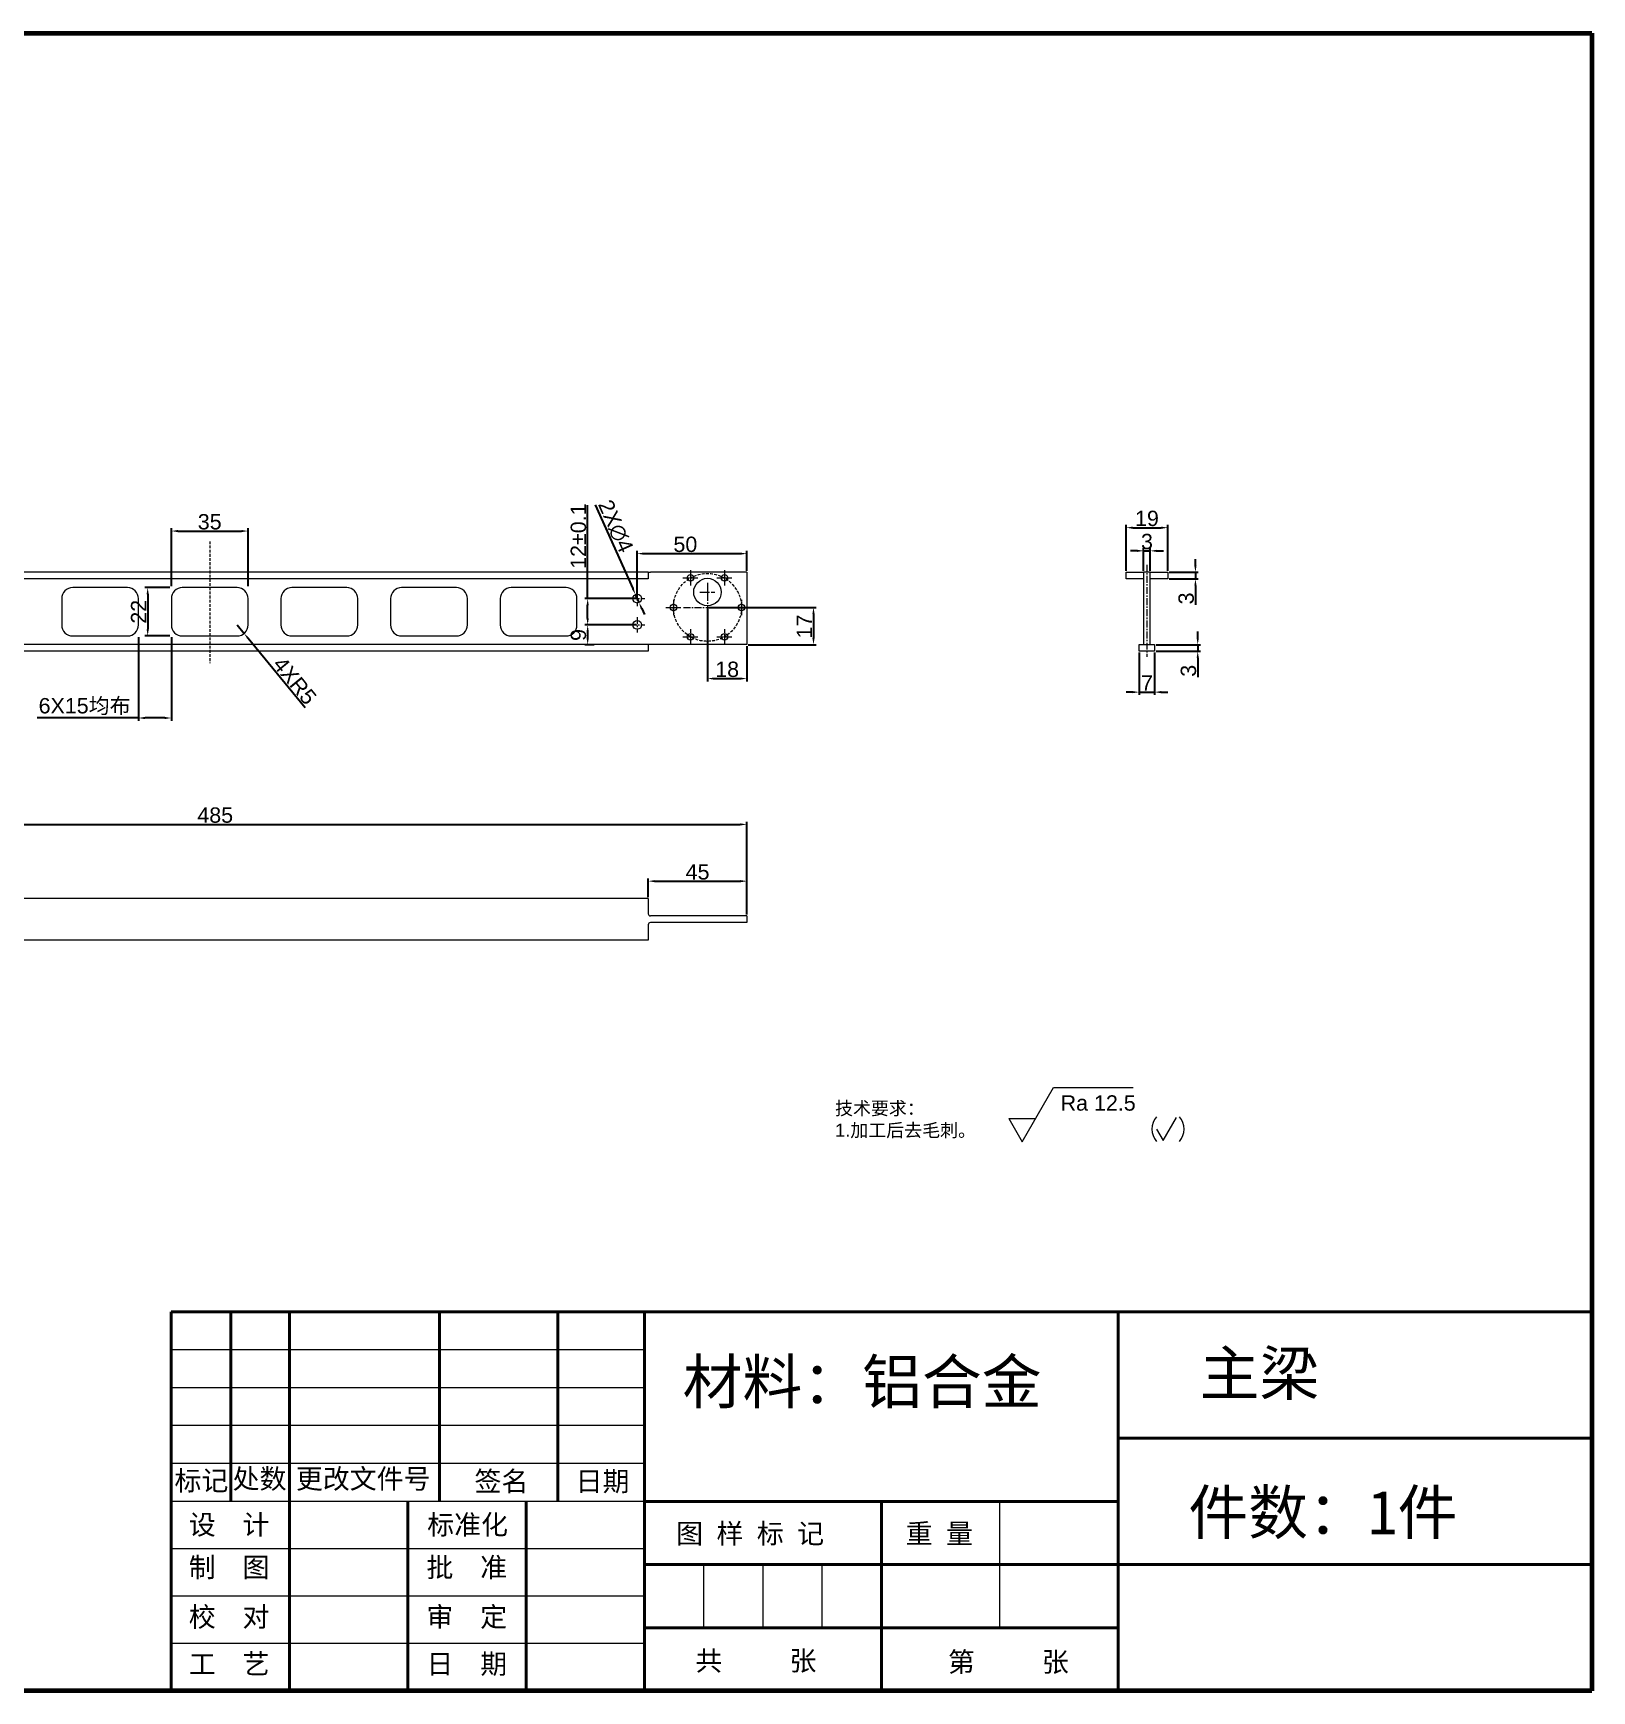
# Model space of a CAD drawing. Header units: millimetres. Extents: x 8228 to 14419, y 2533 to 3289.
# Drawn here: x 8587 to 9298, y 2533 to 3289 of the extents above; entities that cross this region are included whole.
import ezdxf

# ---------------------------------------------------------------- set-up
doc = ezdxf.new("R2010")
doc.units = ezdxf.units.MM
doc.linetypes.add('CENTER', pattern=[50.8, 31.75, -6.35, 6.35, -6.35])
doc.linetypes.add('DASHED', pattern=[19.05, 12.7, -6.35])
for name, color, linetype, lineweight in [('中心线', 1, 'CENTER', 5), ('标注', 3, 'Continuous', 5), ('粗实线', 7, 'Continuous', 40), ('线框', 7, 'Continuous', 60), ('细实线', 5, 'Continuous', 5), ('虚线', 6, 'DASHED', 5)]:
    doc.layers.add(name, color=color, linetype=linetype, lineweight=lineweight)
doc.styles.get("Standard").update_dxf_attribs({"font": 'arial.ttf'})
doc.styles.add('样式 2', font='arial.ttf', dxfattribs={"height": 2})
doc.dimstyles.new('样式0-2', dxfattribs={"dimtxt": 2.5, "dimasz": 3, "dimexe": 1.25, "dimexo": 0.625, "dimtad": 1, "dimdsep": 46, "dimtxsty": 'Standard', "dimcen": 2.5, "dimazin": 0, "dimtfac": 1, "dimtmove": 0, "dimatfit": 3, "dimfxl": 1, "dimarcsym": 0})
doc.dimstyles.new('样式0-2$0', dxfattribs={"dimtxt": 2.5, "dimasz": 3, "dimexe": 1.25, "dimexo": 0.625, "dimtad": 1, "dimdsep": 46, "dimtxsty": 'Standard', "dimcen": 2.5, "dimazin": 0, "dimtfac": 1, "dimtmove": 0, "dimatfit": 3, "dimfxl": 1, "dimarcsym": 0})

# ---------------------------------------------------------------- blocks, each defined once
blk = doc.blocks.new('*D24')
at = {"layer": 'Defpoints', "color": 0, "ltscale": 0.1, "transparency": 16777216}
for p in [(8649.72, 3035.75), (8638.93, 3013.75), (8649.72, 3013.75)]:
    blk.add_point(p, dxfattribs=at)
at = {"layer": '标注', "color": 0, "lineweight": -2, "ltscale": 0.1, "transparency": 16777216}
for p, q in [((8649.09, 3035.75), (8637.68, 3035.75)), ((8638.93, 3032.75), (8638.93, 3016.75)), ((8649.09, 3013.75), (8637.68, 3013.75))]:
    blk.add_line(p, q, dxfattribs=at)
at = {"layer": '标注', "color": 0, "ltscale": 0.1, "transparency": 16777216}
for points in [[(8638.43, 3032.75), (8639.43, 3032.75), (8638.93, 3035.75)], [(8638.43, 3016.75), (8639.43, 3016.75), (8638.93, 3013.75)]]:
    blk.add_solid(points, dxfattribs=at)
at = {"layer": '标注', "color": 0, "ltscale": 0.1, "transparency": 16777216, "insert": (8634.79, 3024.75), "char_height": 7, "attachment_point": 5, "rotation": 90}
blk.add_mtext('22', dxfattribs=at)
blk = doc.blocks.new('*D25')
at = {"layer": 'Defpoints', "color": 0, "ltscale": 0.1, "transparency": 16777216}
for p in [(8684.72, 3061.56), (8649.72, 3035.75), (8684.72, 3035.75)]:
    blk.add_point(p, dxfattribs=at)
at = {"layer": '标注', "color": 0, "lineweight": -2, "ltscale": 0.1, "transparency": 16777216}
for p, q in [((8649.72, 3036.38), (8649.72, 3062.81)), ((8684.72, 3036.38), (8684.72, 3062.81)), ((8652.72, 3061.56), (8681.72, 3061.56))]:
    blk.add_line(p, q, dxfattribs=at)
at = {"layer": '标注', "color": 0, "ltscale": 0.1, "transparency": 16777216}
for points in [[(8652.72, 3062.06), (8652.72, 3061.06), (8649.72, 3061.56)], [(8681.72, 3062.06), (8681.72, 3061.06), (8684.72, 3061.56)]]:
    blk.add_solid(points, dxfattribs=at)
at = {"layer": '标注', "color": 0, "ltscale": 0.1, "transparency": 16777216, "insert": (8667.22, 3065.76), "char_height": 7, "attachment_point": 5}
blk.add_mtext('35', dxfattribs=at)
blk = doc.blocks.new('*D26')
at = {"layer": 'Defpoints', "color": 0, "ltscale": 0.1, "transparency": 16777216}
for p in [(8679.72, 3018.75), (8682.89, 3014.89)]:
    blk.add_point(p, dxfattribs=at)
at = {"layer": '标注', "color": 0, "lineweight": -2, "ltscale": 0.1, "transparency": 16777216}
for p, q in [((8679.72, 3018.75), (8682.89, 3014.89)), ((8710.77, 2980.91), (8684.79, 3012.57))]:
    blk.add_line(p, q, dxfattribs=at)
at = {"layer": '标注', "color": 0, "ltscale": 0.1, "transparency": 16777216}
blk.add_solid([(8685.18, 3012.89), (8684.4, 3012.25), (8682.89, 3014.89)], dxfattribs=at)
at = {"layer": '标注', "color": 0, "ltscale": 0.1, "transparency": 16777216, "insert": (8706.01, 2993.31), "char_height": 7, "attachment_point": 5, "rotation": 309.37652}
blk.add_mtext('4XR5', dxfattribs=at)
blk = doc.blocks.new('*D27')
at = {"layer": 'Defpoints', "color": 0, "ltscale": 0.1, "transparency": 16777216}
for p in [(8634.72, 3013.75), (8649.72, 3013.75), (8634.72, 2976.31)]:
    blk.add_point(p, dxfattribs=at)
at = {"layer": '标注', "color": 0, "lineweight": -2, "ltscale": 0.1, "transparency": 16777216}
for p, q in [((8634.72, 3013.13), (8634.72, 2975.06)), ((8649.72, 3013.13), (8649.72, 2975.06)), ((8634.72, 2976.31), (8588.59, 2976.31)), ((8646.72, 2976.31), (8637.72, 2976.31))]:
    blk.add_line(p, q, dxfattribs=at)
at = {"layer": '标注', "color": 0, "ltscale": 0.1, "transparency": 16777216}
for points in [[(8637.72, 2976.81), (8637.72, 2975.81), (8634.72, 2976.31)], [(8646.72, 2976.81), (8646.72, 2975.81), (8649.72, 2976.31)]]:
    blk.add_solid(points, dxfattribs=at)
at = {"layer": '标注', "color": 0, "ltscale": 0.1, "transparency": 16777216, "insert": (8610.15, 2981.52), "char_height": 7, "attachment_point": 5}
blk.add_mtext('6X15{\\fSimSun|b0|i0|c134|p2;均布}', dxfattribs=at)
blk = doc.blocks.new('*U35')
at = {"layer": '中心线', "ltscale": 0.02}
for p, q in [((-3.42, 0), (3.42, 0)), ((0, 3.5), (0, -3.5))]:
    blk.add_line(p, q, dxfattribs=at)
blk = doc.blocks.new('*U36')
at = {"layer": '虚线', "color": 0, "linetype": 'ByBlock', "lineweight": -2, "transparency": 16777216}
for p in [(17104.68, 6041.51), (17120.18, 6041.51), (17096.93, 6028.09), (17127.93, 6028.09), (17104.68, 6014.66), (17120.18, 6014.66)]:
    blk.add_blockref('*U35', p, dxfattribs=at)
blk = doc.blocks.new('*D38')
at = {"layer": 'Defpoints', "color": 0, "ltscale": 0.1, "transparency": 16777216}
for p in [(9104.18, 3063.09), (9085.18, 3042.75), (9104.18, 3042.75)]:
    blk.add_point(p, dxfattribs=at)
at = {"layer": '标注', "color": 0, "lineweight": -2, "ltscale": 0.1, "transparency": 16777216}
for p, q in [((9085.18, 3043.38), (9085.18, 3064.34)), ((9088.18, 3063.09), (9101.18, 3063.09)), ((9104.18, 3043.38), (9104.18, 3064.34))]:
    blk.add_line(p, q, dxfattribs=at)
at = {"layer": '标注', "color": 0, "ltscale": 0.1, "transparency": 16777216}
for points in [[(9088.18, 3063.59), (9088.18, 3062.59), (9085.18, 3063.09)], [(9101.18, 3063.59), (9101.18, 3062.59), (9104.18, 3063.09)]]:
    blk.add_solid(points, dxfattribs=at)
at = {"layer": '标注', "color": 0, "ltscale": 0.1, "transparency": 16777216, "insert": (9094.68, 3067.29), "char_height": 7, "attachment_point": 5}
blk.add_mtext('19', dxfattribs=at)
blk = doc.blocks.new('*D39')
at = {"layer": 'Defpoints', "color": 0, "ltscale": 0.1, "transparency": 16777216}
for p in [(9091.18, 3006.75), (9098.18, 3006.75), (9098.18, 2988.1)]:
    blk.add_point(p, dxfattribs=at)
at = {"layer": '标注', "color": 0, "lineweight": -2, "ltscale": 0.1, "transparency": 16777216}
for p, q in [((9091.18, 3006.13), (9091.18, 2986.85)), ((9098.18, 3006.13), (9098.18, 2986.85)), ((9088.18, 2988.1), (9085.18, 2988.1)), ((9091.18, 2988.1), (9098.18, 2988.1)), ((9101.18, 2988.1), (9104.18, 2988.1))]:
    blk.add_line(p, q, dxfattribs=at)
at = {"layer": '标注', "color": 0, "ltscale": 0.1, "transparency": 16777216}
for points in [[(9088.18, 2988.6), (9088.18, 2987.6), (9091.18, 2988.1)], [(9101.18, 2988.6), (9101.18, 2987.6), (9098.18, 2988.1)]]:
    blk.add_solid(points, dxfattribs=at)
at = {"layer": '标注', "color": 0, "ltscale": 0.1, "transparency": 16777216, "insert": (9094.68, 2992.23), "char_height": 7, "attachment_point": 5}
blk.add_mtext('7', dxfattribs=at)
blk = doc.blocks.new('*D40')
at = {"layer": 'Defpoints', "color": 0, "ltscale": 0.1, "transparency": 16777216}
for p in [(8912.22, 3051.27), (8912.22, 3042.81), (8862.22, 3030.75)]:
    blk.add_point(p, dxfattribs=at)
at = {"layer": '标注', "color": 0, "lineweight": -2, "ltscale": 0.1, "transparency": 16777216}
for p, q in [((8862.22, 3031.38), (8862.22, 3052.52)), ((8865.22, 3051.27), (8909.22, 3051.27)), ((8912.22, 3043.44), (8912.22, 3052.52))]:
    blk.add_line(p, q, dxfattribs=at)
at = {"layer": '标注', "color": 0, "ltscale": 0.1, "transparency": 16777216}
for points in [[(8865.22, 3051.77), (8865.22, 3050.77), (8862.22, 3051.27)], [(8909.22, 3051.77), (8909.22, 3050.77), (8912.22, 3051.27)]]:
    blk.add_solid(points, dxfattribs=at)
at = {"layer": '标注', "color": 0, "ltscale": 0.1, "transparency": 16777216, "insert": (8884.16, 3055.47), "char_height": 7, "attachment_point": 5}
blk.add_mtext('50', dxfattribs=at)
blk = doc.blocks.new('*D41')
at = {"layer": 'Defpoints', "color": 0, "ltscale": 0.1, "transparency": 16777216}
for p in [(8894.22, 3026.75), (8912.22, 3009.75), (8942.6, 3009.75)]:
    blk.add_point(p, dxfattribs=at)
at = {"layer": '标注', "color": 0, "lineweight": -2, "ltscale": 0.1, "transparency": 16777216}
for p, q in [((8894.84, 3026.75), (8943.85, 3026.75)), ((8942.6, 3023.75), (8942.6, 3012.75)), ((8912.84, 3009.75), (8943.85, 3009.75))]:
    blk.add_line(p, q, dxfattribs=at)
at = {"layer": '标注', "color": 0, "ltscale": 0.1, "transparency": 16777216}
for points in [[(8942.1, 3023.75), (8943.1, 3023.75), (8942.6, 3026.75)], [(8942.1, 3012.75), (8943.1, 3012.75), (8942.6, 3009.75)]]:
    blk.add_solid(points, dxfattribs=at)
at = {"layer": '标注', "color": 0, "ltscale": 0.1, "transparency": 16777216, "insert": (8938.46, 3018), "char_height": 7, "attachment_point": 5, "rotation": 90}
blk.add_mtext('17', dxfattribs=at)
blk = doc.blocks.new('*D49')
at = {"layer": 'Defpoints', "color": 0, "ltscale": 0.1, "transparency": 16777216}
for p in [(8861.4, 3032.58), (8863.03, 3028.93)]:
    blk.add_point(p, dxfattribs=at)
at = {"layer": '标注', "color": 0, "lineweight": -2, "ltscale": 0.1, "transparency": 16777216}
for p, q in [((8843.05, 3073.57), (8860.17, 3035.32)), ((8863.03, 3028.93), (8861.4, 3032.58)), ((8864.26, 3026.19), (8865.48, 3023.45))]:
    blk.add_line(p, q, dxfattribs=at)
at = {"layer": '标注', "color": 0, "ltscale": 0.1, "transparency": 16777216}
for points in [[(8860.63, 3035.52), (8859.72, 3035.11), (8861.4, 3032.58)], [(8864.71, 3026.39), (8863.8, 3025.98), (8863.03, 3028.93)]]:
    blk.add_solid(points, dxfattribs=at)
at = {"layer": '标注', "color": 0, "ltscale": 0.1, "transparency": 16777216, "insert": (8852.27, 3063.73), "char_height": 7, "attachment_point": 5, "rotation": 294.10626}
blk.add_mtext('2X∅4', dxfattribs=at)
blk = doc.blocks.new('*D118')
at = {"layer": 'Defpoints', "color": 0, "ltscale": 0.1, "transparency": 16777216}
for p in [(8912.22, 2927.78), (8427.22, 2886.05), (8912.22, 2886.05)]:
    blk.add_point(p, dxfattribs=at)
at = {"layer": '标注', "color": 0, "lineweight": -2, "ltscale": 0.1, "transparency": 16777216}
for p, q in [((8427.22, 2886.67), (8427.22, 2929.03)), ((8430.22, 2927.78), (8909.22, 2927.78)), ((8912.22, 2886.67), (8912.22, 2929.03))]:
    blk.add_line(p, q, dxfattribs=at)
at = {"layer": '标注', "color": 0, "ltscale": 0.1, "transparency": 16777216}
for points in [[(8430.22, 2928.28), (8430.22, 2927.28), (8427.22, 2927.78)], [(8909.22, 2928.28), (8909.22, 2927.28), (8912.22, 2927.78)]]:
    blk.add_solid(points, dxfattribs=at)
at = {"layer": '标注', "color": 0, "ltscale": 0.1, "transparency": 16777216, "insert": (8669.72, 2931.98), "char_height": 7, "attachment_point": 5}
blk.add_mtext('485', dxfattribs=at)
blk = doc.blocks.new('*D119')
at = {"layer": 'Defpoints', "color": 0, "ltscale": 0.1, "transparency": 16777216}
for p in [(8912.22, 2901.9), (8867.22, 2894.05), (8912.22, 2886.05)]:
    blk.add_point(p, dxfattribs=at)
at = {"layer": '标注', "color": 0, "lineweight": -2, "ltscale": 0.1, "transparency": 16777216}
for p, q in [((8867.22, 2894.67), (8867.22, 2903.15)), ((8912.22, 2886.67), (8912.22, 2903.15)), ((8870.22, 2901.9), (8909.22, 2901.9))]:
    blk.add_line(p, q, dxfattribs=at)
at = {"layer": '标注', "color": 0, "ltscale": 0.1, "transparency": 16777216}
for points in [[(8870.22, 2902.4), (8870.22, 2901.4), (8867.22, 2901.9)], [(8909.22, 2902.4), (8909.22, 2901.4), (8912.22, 2901.9)]]:
    blk.add_solid(points, dxfattribs=at)
at = {"layer": '标注', "color": 0, "ltscale": 0.1, "transparency": 16777216, "insert": (8889.72, 2906.08), "char_height": 7, "attachment_point": 5}
blk.add_mtext('45', dxfattribs=at)
blk = doc.blocks.new('*D120')
at = {"layer": 'Defpoints', "color": 0, "ltscale": 0.1, "transparency": 16777216}
for p in [(8862.22, 3030.75), (8839.59, 3018.75), (8862.22, 3018.75)]:
    blk.add_point(p, dxfattribs=at)
at = {"layer": '标注', "color": 0, "lineweight": -2, "ltscale": 0.1, "transparency": 16777216}
for p, q in [((8839.59, 3030.75), (8839.59, 3073.36)), ((8861.59, 3030.75), (8838.34, 3030.75)), ((8839.59, 3021.75), (8839.59, 3027.75)), ((8861.59, 3018.75), (8838.34, 3018.75))]:
    blk.add_line(p, q, dxfattribs=at)
at = {"layer": '标注', "color": 0, "ltscale": 0.1, "transparency": 16777216}
for points in [[(8839.09, 3027.75), (8840.09, 3027.75), (8839.59, 3030.75)], [(8839.09, 3021.75), (8840.09, 3021.75), (8839.59, 3018.75)]]:
    blk.add_solid(points, dxfattribs=at)
at = {"layer": '标注', "color": 0, "ltscale": 0.1, "transparency": 16777216, "insert": (8835.39, 3059.24), "char_height": 7, "attachment_point": 5, "rotation": 90}
blk.add_mtext('12%%P0.1', dxfattribs=at)
blk = doc.blocks.new('*D157')
at = {"layer": 'Defpoints', "color": 0, "ltscale": 0.1, "transparency": 16777216}
for p in [(8862.22, 3018.75), (8839.59, 3009.75), (8843.22, 3009.75)]:
    blk.add_point(p, dxfattribs=at)
at = {"layer": '标注', "color": 0, "lineweight": -2, "ltscale": 0.1, "transparency": 16777216}
for p, q in [((8861.59, 3018.75), (8838.34, 3018.75)), ((8842.6, 3009.75), (8838.34, 3009.75)), ((8839.59, 3015.75), (8839.59, 3012.75))]:
    blk.add_line(p, q, dxfattribs=at)
at = {"layer": '标注', "color": 0, "ltscale": 0.1, "transparency": 16777216}
for points in [[(8839.09, 3015.75), (8840.09, 3015.75), (8839.59, 3018.75)], [(8839.09, 3012.75), (8840.09, 3012.75), (8839.59, 3009.75)]]:
    blk.add_solid(points, dxfattribs=at)
at = {"layer": '标注', "color": 0, "ltscale": 0.1, "transparency": 16777216, "insert": (8835.39, 3014.16), "char_height": 7, "attachment_point": 5, "rotation": 90}
blk.add_mtext('9', dxfattribs=at)
blk = doc.blocks.new('*D159')
at = {"layer": 'Defpoints', "color": 0, "ltscale": 0.1, "transparency": 16777216}
for p in [(8894.22, 3026.75), (8912.22, 3009.75), (8912.22, 2994.28)]:
    blk.add_point(p, dxfattribs=at)
at = {"layer": '标注', "color": 0, "lineweight": -2, "ltscale": 0.1, "transparency": 16777216}
for p, q in [((8894.22, 3026.13), (8894.22, 2993.03)), ((8912.22, 3009.13), (8912.22, 2993.03)), ((8897.22, 2994.28), (8909.22, 2994.28))]:
    blk.add_line(p, q, dxfattribs=at)
at = {"layer": '标注', "color": 0, "ltscale": 0.1, "transparency": 16777216}
for points in [[(8897.22, 2994.78), (8897.22, 2993.78), (8894.22, 2994.28)], [(8909.22, 2994.78), (8909.22, 2993.78), (8912.22, 2994.28)]]:
    blk.add_solid(points, dxfattribs=at)
at = {"layer": '标注', "color": 0, "ltscale": 0.1, "transparency": 16777216, "insert": (8903.22, 2998.47), "char_height": 7, "attachment_point": 5}
blk.add_mtext('18', dxfattribs=at)
blk = doc.blocks.new('*D160')
at = {"layer": 'Defpoints', "color": 0, "ltscale": 0.1, "transparency": 16777216}
for p in [(9096.18, 3052.54), (9093.18, 3042.75), (9096.18, 3042.75)]:
    blk.add_point(p, dxfattribs=at)
at = {"layer": '标注', "color": 0, "lineweight": -2, "ltscale": 0.1, "transparency": 16777216}
for p, q in [((9090.18, 3052.54), (9087.18, 3052.54)), ((9093.18, 3043.38), (9093.18, 3053.79)), ((9093.18, 3052.54), (9096.18, 3052.54)), ((9096.18, 3043.38), (9096.18, 3053.79)), ((9099.18, 3052.54), (9102.18, 3052.54))]:
    blk.add_line(p, q, dxfattribs=at)
at = {"layer": '标注', "color": 0, "ltscale": 0.1, "transparency": 16777216}
for points in [[(9090.18, 3053.04), (9090.18, 3052.04), (9093.18, 3052.54)], [(9099.18, 3053.04), (9099.18, 3052.04), (9096.18, 3052.54)]]:
    blk.add_solid(points, dxfattribs=at)
at = {"layer": '标注', "color": 0, "ltscale": 0.1, "transparency": 16777216, "insert": (9094.68, 3056.74), "char_height": 7, "attachment_point": 5}
blk.add_mtext('3', dxfattribs=at)
blk = doc.blocks.new('*D194')
at = {"layer": 'Defpoints', "color": 0, "ltscale": 0.1, "transparency": 16777216}
for p in [(9104.18, 3042.75), (9104.18, 3039.75), (9116.8, 3039.75)]:
    blk.add_point(p, dxfattribs=at)
at = {"layer": '标注', "color": 0, "lineweight": -2, "ltscale": 0.1, "transparency": 16777216}
for p, q in [((9116.8, 3045.75), (9116.8, 3048.75)), ((9104.81, 3042.75), (9118.05, 3042.75)), ((9104.81, 3039.75), (9118.05, 3039.75)), ((9116.8, 3042.75), (9116.8, 3039.75)), ((9116.8, 3036.75), (9116.8, 3027.92))]:
    blk.add_line(p, q, dxfattribs=at)
at = {"layer": '标注', "color": 0, "ltscale": 0.1, "transparency": 16777216}
for points in [[(9116.3, 3045.75), (9117.3, 3045.75), (9116.8, 3042.75)], [(9116.3, 3036.75), (9117.3, 3036.75), (9116.8, 3039.75)]]:
    blk.add_solid(points, dxfattribs=at)
at = {"layer": '标注', "color": 0, "ltscale": 0.1, "transparency": 16777216, "insert": (9112.59, 3030.84), "char_height": 7, "attachment_point": 5, "rotation": 90}
blk.add_mtext('3', dxfattribs=at)
blk = doc.blocks.new('*D195')
at = {"layer": 'Defpoints', "color": 0, "ltscale": 0.1, "transparency": 16777216}
for p in [(9098.18, 3009.75), (9098.18, 3006.75), (9117.83, 3006.75)]:
    blk.add_point(p, dxfattribs=at)
at = {"layer": '标注', "color": 0, "lineweight": -2, "ltscale": 0.1, "transparency": 16777216}
for p, q in [((9098.81, 3009.75), (9119.08, 3009.75)), ((9117.83, 3012.75), (9117.83, 3015.75)), ((9117.83, 3009.75), (9117.83, 3006.75)), ((9098.81, 3006.75), (9119.08, 3006.75)), ((9117.83, 3003.75), (9117.83, 2994.92))]:
    blk.add_line(p, q, dxfattribs=at)
at = {"layer": '标注', "color": 0, "ltscale": 0.1, "transparency": 16777216}
for points in [[(9117.33, 3012.75), (9118.33, 3012.75), (9117.83, 3009.75)], [(9117.33, 3003.75), (9118.33, 3003.75), (9117.83, 3006.75)]]:
    blk.add_solid(points, dxfattribs=at)
at = {"layer": '标注', "color": 0, "ltscale": 0.1, "transparency": 16777216, "insert": (9113.62, 2997.84), "char_height": 7, "attachment_point": 5, "rotation": 90}
blk.add_mtext('3', dxfattribs=at)

msp = doc.modelspace()

# ---------------------------------------------------------------- linework, layer by layer
at = {"linetype": 'Continuous', "lineweight": 15, "ltscale": 0.1}
for p, q in [((8867.21531833, 3042.7543437), (8467.21531833, 3042.7543437)), ((8867.21531833, 3039.7543437), (8467.21531833, 3039.7543437)), ((8867.21531833, 3042.7543437), (8867.21531833, 3039.7543437)), ((8867.21531833, 3042.7543437), (8868.21531833, 3042.7543437)), ((8912.21531833, 3042.7543437), (8868.21531833, 3042.7543437)), ((8912.21531833, 3042.7543437), (8912.21531833, 3009.7543437)), ((9085.18018432, 3039.7543437), (9085.18018432, 3042.7543437)), ((9085.18018432, 3042.7543437), (9092.18018432, 3042.7543437)), ((9093.18018432, 3039.7543437), (9085.18018432, 3039.7543437)), ((9092.18018432, 3042.7543437), (9093.18018432, 3042.7543437)), ((9096.18018432, 3042.7543437), (9093.18018432, 3042.7543437)), ((9093.18018432, 3042.7543437), (9093.18018432, 3009.7543437)), ((9096.18018432, 3009.7543437), (9096.18018432, 3042.7543437)), ((9096.18018432, 3042.7543437), (9097.18018432, 3042.7543437)), ((9104.18018432, 3039.7543437), (9096.18018432, 3039.7543437)), ((9097.18018432, 3042.7543437), (9104.18018432, 3042.7543437)), ((9104.18018432, 3042.7543437), (9104.18018432, 3039.7543437)), ((8629.71531833, 3035.7543437), (8604.71531833, 3035.7543437)), ((8679.71531833, 3035.7543437), (8654.71531833, 3035.7543437)), ((8729.71531833, 3035.7543437), (8704.71531833, 3035.7543437)), ((8779.71531833, 3035.7543437), (8754.71531833, 3035.7543437)), ((8829.71531833, 3035.7543437), (8804.71531833, 3035.7543437)), ((8599.71531833, 3030.7543437), (8599.71531833, 3018.7543437)), ((8634.71531833, 3018.7543437), (8634.71531833, 3030.7543437)), ((8649.71531833, 3030.7543437), (8649.71531833, 3018.7543437)), ((8684.71531833, 3018.7543437), (8684.71531833, 3030.7543437)), ((8699.71531833, 3030.7543437), (8699.71531833, 3018.7543437)), ((8734.71531833, 3018.7543437), (8734.71531833, 3030.7543437)), ((8749.71531833, 3030.7543437), (8749.71531833, 3018.7543437)), ((8784.71531833, 3018.7543437), (8784.71531833, 3030.7543437)), ((8799.71531833, 3030.7543437), (8799.71531833, 3018.7543437)), ((8834.71531833, 3018.7543437), (8834.71531833, 3030.7543437)), ((8867.21531833, 3009.7543437), (8467.21531833, 3009.7543437)), ((8604.71531833, 3013.7543437), (8629.71531833, 3013.7543437)), ((8654.71531833, 3013.7543437), (8679.71531833, 3013.7543437)), ((8704.71531833, 3013.7543437), (8729.71531833, 3013.7543437)), ((8754.71531833, 3013.7543437), (8779.71531833, 3013.7543437)), ((8804.71531833, 3013.7543437), (8829.71531833, 3013.7543437)), ((8867.21531833, 3009.7543437), (8867.21531833, 3006.7543437)), ((8912.21531833, 3009.7543437), (8867.21531833, 3009.7543437)), ((9091.18018432, 3009.7543437), (9093.18018432, 3009.7543437)), ((9091.18018432, 3006.7543437), (9091.18018432, 3009.7543437)), ((9093.18018432, 3009.7543437), (9096.18018432, 3009.7543437)), ((9096.18018432, 3009.7543437), (9098.18018432, 3009.7543437)), ((9098.18018432, 3009.7543437), (9098.18018432, 3006.7543437)), ((8867.21531833, 3006.7543437), (8467.21531833, 3006.7543437)), ((9098.18018432, 3006.7543437), (9091.18018432, 3006.7543437)), ((8867.21531833, 2894.04692323), (8467.21531833, 2894.04692323)), ((8867.21531833, 2894.04692323), (8867.21531833, 2887.04692323)), ((8867.21531833, 2882.04692323), (8867.21531833, 2875.04692323)), ((8912.21531833, 2886.04692323), (8868.21531833, 2886.04692323)), ((8912.21531833, 2883.04692323), (8868.21531833, 2883.04692323)), ((8912.21531833, 2886.04692323), (8912.21531833, 2883.04692323)), ((8867.21531833, 2875.04692323), (8467.21531833, 2875.04692323))]:
    msp.add_line(p, q, dxfattribs=at)
for centre, radius in [((8886.46531833, 3040.17773746), 1.5), ((8894.21531833, 3033.7543437), 6.25), ((8901.96531833, 3040.17773746), 1.5), ((8862.21645632, 3030.75311534), 2), ((8878.71531833, 3026.7543437), 1.5), ((8909.71531833, 3026.7543437), 1.5), ((8862.21531833, 3018.75309375), 2), ((8886.46531833, 3013.33094994), 1.5), ((8901.96531833, 3013.33094994), 1.5)]:
    msp.add_circle(centre, radius, dxfattribs=at)
for centre, radius, start, end in [((8604.71531833, 3030.7543437), 5, 90, 180), ((8629.71531833, 3030.7543437), 5, 0, 90), ((8654.71531833, 3030.7543437), 5, 90, 180), ((8679.71531833, 3030.7543437), 5, 0, 90), ((8704.71531833, 3030.7543437), 5, 90, 180), ((8729.71531833, 3030.7543437), 5, 0, 90), ((8754.71531833, 3030.7543437), 5, 90, 180), ((8779.71531833, 3030.7543437), 5, 0, 90), ((8804.71531833, 3030.7543437), 5, 90, 180), ((8829.71531833, 3030.7543437), 5, 0, 90), ((8604.71531833, 3018.7543437), 5, 180, 270), ((8629.71531833, 3018.7543437), 5, 270, 0), ((8654.71531833, 3018.7543437), 5, 180, 270), ((8679.71531833, 3018.7543437), 5, 270, 0), ((8704.71531833, 3018.7543437), 5, 180, 270), ((8729.71531833, 3018.7543437), 5, 270, 0), ((8754.71531833, 3018.7543437), 5, 180, 270), ((8779.71531833, 3018.7543437), 5, 270, 0), ((8804.71531833, 3018.7543437), 5, 180, 270), ((8829.71531833, 3018.7543437), 5, 270, 0), ((8868.21531833, 2887.04692323), 1, 180, 270), ((8868.21531833, 2882.04692323), 1, 90, 180)]:
    msp.add_arc(centre, radius, start, end, dxfattribs=at)
at = {"layer": '中心线', "ltscale": 0.1}
for p, q in [((9094.68018432, 3046.20902554), (9094.68018432, 3004.16892062)), ((8862.21645632, 3034.25041687), (8862.21645632, 3027.2558138)), ((8890.79251134, 3033.7543437), (8897.63812532, 3033.7543437)), ((8894.21530851, 3037.93050153), (8894.21530851, 3015.57818587)), ((8894.21531833, 3037.25164523), (8894.21531833, 3030.25704216)), ((8858.79364933, 3030.75311534), (8865.63926331, 3030.75311534)), ((8883.27720931, 3026.7543437), (8905.1534077, 3026.7543437)), ((8858.79251134, 3018.75309375), (8865.63812532, 3018.75309375)), ((8862.21531833, 3022.25039528), (8862.21531833, 3015.25579221))]:
    msp.add_line(p, q, dxfattribs=at)
at = {"layer": '标注', "ltscale": 0.1}
for points in [[(9031.75034923, 2793.58618129), (9037.81252705, 2783.08618129), (9052.04306909, 2807.73420312)], [(9052.04306909, 2807.73420312), (9088.40256798, 2807.73420312)], [(9031.75034923, 2793.58618129), (9043.87470488, 2793.58618129)], [(9099.05869073, 2788.83467456), (9102.08977964, 2783.58467456), (9108.15195747, 2794.08467456)]]:
    msp.add_lwpolyline(points, dxfattribs=at)
for centre, start, end in [((9105.4753574, 2788.83467456), 138.8879095608, 221.1120904392), ((9103.0736121, 2788.83467456), 318.8879095608, 41.1120904392)]:
    msp.add_arc(centre, 8.51666667, start, end, dxfattribs=at)
at = {"layer": '粗实线', "ltscale": 0.1}
for p, q in [((8649.59087534, 2705.43645796), (9297.59087534, 2705.43645796)), ((8649.59087534, 2532.63645796), (8649.59087534, 2705.43645796)), ((8676.8398447, 2619.03645796), (8676.8398447, 2705.43645796)), ((8703.59087534, 2532.63645796), (8703.59087534, 2705.43645796)), ((8771.99087534, 2619.03645796), (8771.99087534, 2705.43645796)), ((8825.99087534, 2619.03645796), (8825.99087534, 2705.43645796)), ((8865.59087534, 2532.63645796), (8865.59087534, 2705.43645796)), ((9081.59087534, 2705.43645796), (9081.59087534, 2532.63645796)), ((9081.59087534, 2647.83645796), (9297.59087534, 2647.83645796)), ((8757.59087534, 2532.63645796), (8757.59087534, 2619.03645796)), ((8811.59087534, 2532.63645796), (8811.59087534, 2619.03645796)), ((9081.59087534, 2619.03645796), (8865.59087534, 2619.03645796)), ((8973.59087534, 2532.63645796), (8973.59087534, 2619.03645796)), ((8865.59087534, 2590.23645796), (9297.59087534, 2590.23645796)), ((9081.59087534, 2561.43645796), (8865.59087534, 2561.43645796))]:
    msp.add_line(p, q, dxfattribs=at)
at = {"layer": '线框', "ltscale": 0.1}
for p, q in [((8228.39087534, 3288.63645796), (9297.59087534, 3288.63645796)), ((9297.59087534, 3288.63645796), (9297.59087534, 2532.63645796)), ((9297.59087534, 2532.63645796), (8228.39087534, 2532.63645796))]:
    msp.add_line(p, q, dxfattribs=at)
at = {"layer": '细实线'}
for p, q in [((8865.59087534, 2688.15645796), (8649.59087534, 2688.15645796)), ((8865.59087534, 2670.87645796), (8649.59087534, 2670.87645796)), ((8865.59087534, 2653.59645796), (8649.59087534, 2653.59645796)), ((8865.59087534, 2636.31645796), (8649.59087534, 2636.31645796)), ((8865.59087534, 2619.03645796), (8649.59087534, 2619.03645796)), ((9027.59087534, 2561.43645796), (9027.59087534, 2619.03645796)), ((8865.59087534, 2597.43645796), (8649.59087534, 2597.43645796)), ((8892.59087534, 2561.43645796), (8892.59087534, 2590.23645796)), ((8919.59087534, 2561.43645796), (8919.59087534, 2590.23645796)), ((8946.59087534, 2561.43645796), (8946.59087534, 2590.23645796)), ((8865.59087534, 2575.83645796), (8649.59087534, 2575.83645796)), ((8865.59087534, 2554.23645796), (8649.59087534, 2554.23645796))]:
    msp.add_line(p, q, dxfattribs=at)
at = {"layer": '虚线', "ltscale": 0.1}
msp.add_line((8667.21531833, 3056.86974232), (8667.21531833, 3001.33083075), dxfattribs=at)
msp.add_circle((8894.21530851, 3026.7543437), 15.49999509, dxfattribs=at)

# ---------------------------------------------------------------- block references
msp.add_blockref('*U36', (-8218.21532324, -3001.33082791), dxfattribs=at)

# ---------------------------------------------------------------- texts
at = {"layer": '中心线', "char_height": 20, "attachment_point": 1, "style": '样式 2'}
for s, width, insert in [('{\\fSimSun|b0|i0|c134|p2;\\C2;材料：铝合金}', 219.2988432466, (8882.91661775, 2683.62231815)), ('{\\fSimSun|b0|i0|c134|p2;\\C2;主梁}', 150.0879237383, (9118.73336691, 2687.39994895)), ('{\\fSimSun|b0|i0|c134|p2;\\C2;件数：1件}', 150.0879237383, (9113.58740875, 2624.06160641))]:
    msp.add_mtext_dynamic_manual_height_columns(s, width=width, gutter_width=10, heights=[0], dxfattribs=dict(at, insert=insert))
at = {"layer": '标注', "insert": (8952.41911615, 2801.30387099), "char_height": 6, "attachment_point": 1, "style": '样式 2'}
msp.add_mtext_dynamic_manual_height_columns('{\\fSimSun|b0|i0|c134|p2;\\C0;技术要求：\\fArial|b0|i0|c0|p34;\\P1.\\fSimSun|b0|i0|c134|p2;加工后去毛刺。}', width=65.6411992204, gutter_width=10, heights=[0], dxfattribs=at)
at = {"layer": '标注', "ltscale": 0.1, "insert": (9055.31252705, 2804.23420312), "char_height": 7, "width": 36.1984993179, "attachment_point": 1}
msp.add_mtext('Ra 12.5', dxfattribs=at)
at = {"layer": '细实线', "char_height": 9, "attachment_point": 1}
for s, insert, width in [('{\\f宋体|b0|i0|c134|p2;标记}', (8651.16270594, 2633.01883446), 31.5), ('{\\f宋体|b0|i0|c134|p2;处数}', (8677.68027, 2633.85390653), 31.5), ('{\\f宋体|b0|i0|c134|p2;更改文件号}', (8706.54640354, 2633.85390439), 67.5), ('{\\f宋体|b0|i0|c134|p2;签名}', (8787.98069112, 2632.71661876), 31.5), ('{\\f宋体|b0|i0|c134|p2;日期}', (8834.09086598, 2632.71661876), 31.5), ('{\\f宋体|b0|i0|c134|p2;设  计}', (8657.67902178, 2612.92717747), 72), ('{\\f宋体|b0|i0|c134|p2;标准化}', (8766.421688, 2612.92717747), 72), ('{\\f宋体|b0|i0|c134|p2;图 样 标 记}', (8879.95890946, 2608.86850008), 81.10836), ('\\f宋体|b0|i0|c134|p2;重 量', (8984.61499691, 2608.85861747), 45), ('{\\f宋体|b0|i0|c134|p2;制  图}', (8657.67902178, 2593.48396193), 72), ('{\\f宋体|b0|i0|c134|p2;批  准}', (8766.06145715, 2593.48396193), 72), ('{\\f宋体|b0|i0|c134|p2;校  对}', (8657.67902178, 2570.88548557), 72), ('{\\f宋体|b0|i0|c134|p2;审  定}', (8766.06145715, 2570.88548557), 72), ('{\\f宋体|b0|i0|c134|p2;工  艺}', (8657.67902178, 2549.42092208), 72), ('{\\f宋体|b0|i0|c134|p2;日  期}', (8766.06145715, 2549.42092208), 72), ('{\\f宋体|b0|i0|c134|p2; 共     张}', (8882.62388158, 2550.88797341), 72.77832), ('{\\f宋体|b0|i0|c134|p2; 第     张}', (8997.77198552, 2550.35322384), 90)]:
    msp.add_mtext(s, dxfattribs=dict(at, insert=insert, width=width))

# ---------------------------------------------------------------- dimensions: what is measured, and where the dimension line sits
at = {"layer": '标注', "ltscale": 0.1}
dim = msp.add_diameter_dim_2p(p1=(8863.03217867, 3028.92751461), p2=(8861.39845799, 3032.57867289), text='2X<>', dimstyle='样式0-2', override={"dimtxt": 7, "dimdec": 7}, dxfattribs=at)
dim.commit()
dim.dimension.update_dxf_attribs({"geometry": '*D49', "text_midpoint": (8848.26164287, 3061.93778677), "dimtype": 163})
for base, p1, p2, override, picture, middle in [((8684.71531833, 3061.55863846), (8649.71531833, 3035.7543437), (8684.71531833, 3035.7543437), {"dimtxt": 7, "dimdec": 7}, '*D25', (8667.21531833, 3061.55863846)), ((9104.18018432, 3063.09386378), (9085.18018432, 3042.7543437), (9104.18018432, 3042.7543437), {"dimtxt": 7}, '*D38', (9094.68018432, 3063.09386378)), ((8912.21531833, 3051.27195854), (8862.21645632, 3030.75311534), (8912.21531833, 3042.8143437), {"dimtxt": 7}, '*D40', (8884.15627074, 3051.27195854)), ((9096.18018432, 3052.53700306), (9093.18018432, 3042.7543437), (9096.18018432, 3042.7543437), {"dimtxt": 7}, '*D160', (9094.68018432, 3052.53700306)), ((9098.18018432, 2988.10283358), (9091.18018432, 3006.7543437), (9098.18018432, 3006.7543437), {"dimtxt": 7}, '*D39', (9094.68018432, 2988.10283358)), ((8912.21531833, 2927.7793998), (8427.21531833, 2886.04692323), (8912.21531833, 2886.04692323), {"dimtxt": 7}, '*D118', (8669.71531833, 2927.7793998)), ((8912.21531833, 2901.89593955), (8867.21531833, 2894.04692323), (8912.21531833, 2886.04692323), {"dimtxt": 7}, '*D119', (8889.71531833, 2901.89593955))]:
    dim = msp.add_linear_dim(base=base, p1=p1, p2=p2, dimstyle='样式0-2$0', override=override, dxfattribs=at)
    dim.commit()
    dim.dimension.update_dxf_attribs({"geometry": picture, "text_midpoint": middle, "dimtype": 160})
dim = msp.add_linear_dim(base=(8839.59338582, 3018.75309375), p1=(8862.21645632, 3030.75311534), p2=(8862.21645632, 3018.75309375), angle=90, text='<>%%P0.1', dimstyle='样式0-2$0', override={"dimtxt": 7}, dxfattribs=at)
dim.commit()
dim.dimension.update_dxf_attribs({"geometry": '*D120', "text_midpoint": (8839.59338582, 3059.2437918), "dimtype": 160})
for base, p1, p2, override, picture, middle in [((9116.79619708, 3039.7543437), (9104.18018432, 3042.7543437), (9104.18018432, 3039.7543437), {"dimtxt": 7}, '*D194', (9116.79619708, 3030.83739281)), ((8638.9270955, 3013.7543437), (8649.71531833, 3035.7543437), (8649.71531833, 3013.7543437), {"dimtxt": 7, "dimdec": 7}, '*D24', (8638.9270955, 3024.7543437)), ((8942.60119299, 3009.7543437), (8894.21530851, 3026.7543437), (8912.21531833, 3009.7543437), {"dimtxt": 7, "dimdec": 7}, '*D41', (8942.60119299, 3018.00345989)), ((8839.59338582, 3009.7543437), (8862.21531833, 3018.75309375), (8843.22042549, 3009.7543437), {"dimtxt": 7}, '*D157', (8839.59338582, 3014.16428505)), ((9117.82601833, 3006.7543437), (9098.18018432, 3009.7543437), (9098.18018432, 3006.7543437), {"dimtxt": 7}, '*D195', (9117.82601833, 2997.83739281))]:
    dim = msp.add_linear_dim(base=base, p1=p1, p2=p2, angle=90, dimstyle='样式0-2$0', override=override, dxfattribs=at)
    dim.commit()
    dim.dimension.update_dxf_attribs({"geometry": picture, "text_midpoint": middle, "dimtype": 160})
dim = msp.add_linear_dim(base=(8912.21531833, 2994.27538572), p1=(8894.21530851, 3026.7543437), p2=(8912.21531833, 3009.7543437), dimstyle='样式0-2$0', override={"dimtxt": 7}, dxfattribs=at)
dim.commit()
dim.dimension.update_dxf_attribs({"geometry": '*D159', "text_midpoint": (8903.21531342, 2998.47439663)})
dim = msp.add_radius_dim(center=(8679.71531833, 3018.7543437), mpoint=(8682.88738761, 3014.88937585), text='4X<>', dimstyle='样式0-2', override={"dimtxt": 7}, dxfattribs=at)
dim.commit()
dim.dimension.update_dxf_attribs({"geometry": '*D26', "text_midpoint": (8702.77940372, 2990.65219945), "dimtype": 164})
dim = msp.add_linear_dim(base=(8634.71531833, 2976.30680849), p1=(8649.71531833, 3013.7543437), p2=(8634.71531833, 3013.7543437), text='6X<>{\\fSimSun|b0|i0|c134|p2;均布}', dimstyle='样式0-2$0', override={"dimtxt": 7, "dimdec": 7}, dxfattribs=at)
dim.commit()
dim.dimension.update_dxf_attribs({"geometry": '*D27', "text_midpoint": (8610.15220631, 2976.30680849), "dimtype": 160})

doc.saveas('drawing.dxf')
